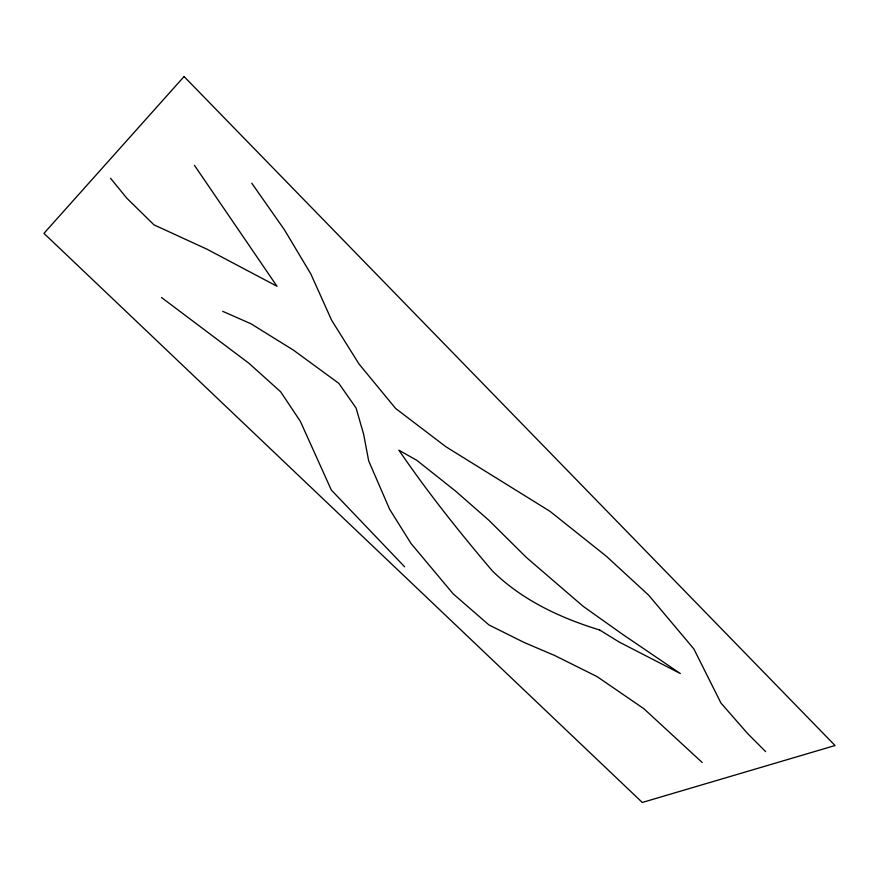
<?xml version="1.0" encoding="UTF-8"?>
<svg xmlns="http://www.w3.org/2000/svg" width="879" height="879" viewBox="0 0 879 879"><rect width="100%" height="100%" fill="white"/><g stroke="black" fill="none" stroke-linecap="round" stroke-linejoin="round"><path stroke-width="1.32" d="M222.739 311.342L250.944 323.758L293.3 350.051L338.789 383.321L356.094 408.043L363.609 434.149L368.697 460.948L389.661 509.326L410.976 543.42L453.256 593.94L488.955 624.947L524.082 642.45L554.671 655.492L597.171 676.665L643.846 708.694L702.189 762.489M161.483 297.498L248.889 363.236L280.665 391.803L300.354 421.338L331.339 490.064L404.659 566.823M765.631 751.622L747.732 733.668L720.989 703.09L693.839 648.911L648.713 595.237L606.257 556.176L549.913 511.27L445.884 446.741L395.594 408.438L359.017 363.994L331.647 320.275L310.869 274.039L284.499 229.902L251.768 183.206M110.512 178.239L126.884 198.28L154.001 224.87L206.906 249.153L276.984 286.246L194.479 165.384M184.074 76.539L43.95 233.364L642.296 802.461L835.05 745.524L184.074 76.539M599.665 630.001C560.22 617.904 522.115 600.159 492.361 570.9C459.387 532.125 427.677 492.328 398.934 450.224L416.8 460.321L455.498 491.02L488.735 520.159L526.521 557.572L583.162 606.323L622.2 634.056L680.368 673.567L619.113 642L599.665 630.001"/></g></svg>
